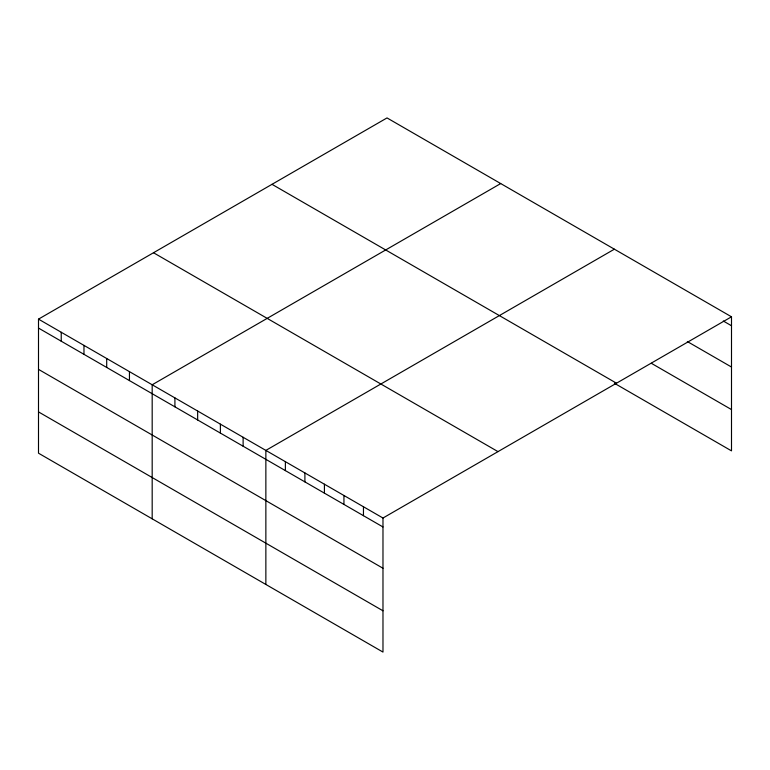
<?xml version="1.0" encoding="UTF-8"?>
<svg xmlns="http://www.w3.org/2000/svg" width="770" height="770" viewBox="0 0 770 770"><rect width="100%" height="100%" fill="white"/><g stroke="black" fill="none" stroke-linecap="round" stroke-linejoin="round"><path stroke-width="1.16" d="M38.5 319.136L382.979 518.027L382.979 652.075L38.5 453.193L38.5 319.136L387.021 117.925L731.5 316.807L731.5 450.864L614.373 383.239M500.702 183.558L152.181 384.769L152.181 518.826M614.373 249.191L265.862 450.402L265.862 584.459M382.979 518.027L731.5 316.807M723.28 321.003L731.5 325.748M687.321 341.534L731.5 367.03M651.362 363.305L731.5 409.573M272.012 184.328L616.491 383.21M153.509 252.743L497.988 451.624M38.5 328.078L382.979 526.959M38.5 369.369L382.979 568.25M38.5 411.902L382.979 610.793M363.459 506.756L363.459 515.698M343.94 495.485L343.94 504.427M324.42 484.214L324.42 493.156M304.901 472.944L304.901 481.885M285.381 461.673L285.381 470.614M243.118 437.273L243.118 446.215M220.384 424.155L220.384 433.087M197.649 411.026L197.649 419.968M174.915 397.897L174.915 406.839M129.447 371.65L129.447 380.582M106.703 358.522L106.703 367.463M83.968 345.393L83.968 354.335M61.234 332.265L61.234 341.206"/></g></svg>
